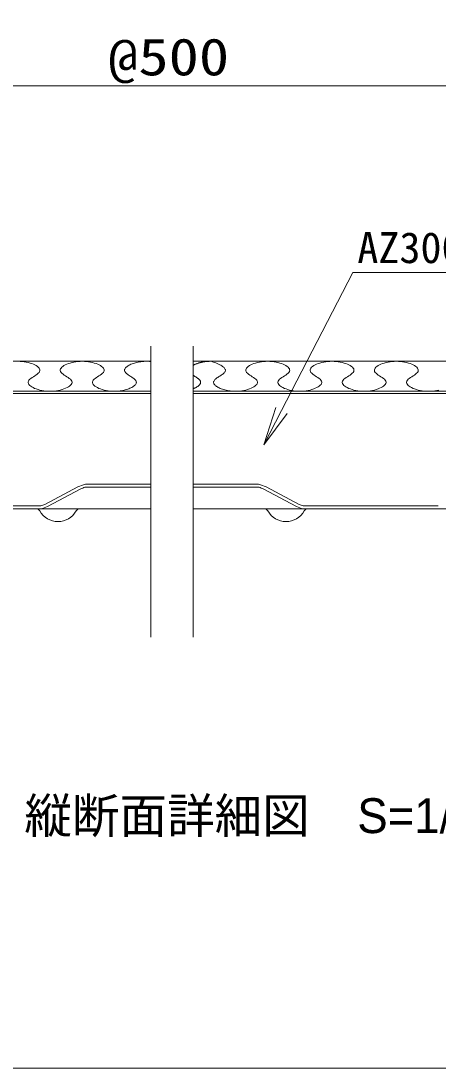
# Model space of a CAD drawing. Units: millimetres, scale not verified, with parts at other scales. Extents: x -600 to 600, y -416 to 415.
# Drawn here: x -180.7 to -83.4, y -415.6 to -171.3 of the extents above; entities that cross this region are included whole.
import ezdxf
from ezdxf.enums import TextEntityAlignment as Align

# ---------------------------------------------------------------- set-up
doc = ezdxf.new("R2010")
doc.units = ezdxf.units.MM
doc.header["$LTSCALE"] = 5
for name, color, linetype, lineweight in [('0-0_zumenwaku', 6, 'Continuous', 9), ('0-6_0', 3, 'Continuous', 9), ('0-7_DEFPOINTS', 7, 'Continuous', 9), ('0-8_一般寸法', 1, 'Continuous', 9), ('0-9_3', 2, 'Continuous', 9), ('0-D_裏面板', 7, 'Continuous', 9), ('1-0_表面板', 4, 'Continuous', 9), ('1-1_SUNPO', 7, 'Continuous', 9), ('1-3_6文字', 2, 'Continuous', 9)]:
    doc.layers.add(name, color=color, linetype=linetype, lineweight=lineweight)
doc.layers.add('0-1_moji', color=2, linetype='Continuous')
doc.styles.add('ＭＳ ゴシック', font='')
doc.styles.add('ＭＳ Ｐゴシック', font='')
doc.styles.get('ＭＳ ゴシック').set_extended_font_data('MS Gothic')
doc.styles.get('ＭＳ Ｐゴシック').set_extended_font_data('MS PGothic')

# ---------------------------------------------------------------- blocks, each defined once
blk = doc.blocks.new('MLeader6')
at = {"layer": '1-3_6文字', "color": 1}
blk.add_line((-102.219, -229.956), (-48.547, -229.956), dxfattribs=at)
at = {"layer": '1-3_6文字'}
blk.add_line((-124.069, -270.212), (-119.943, -262.214), dxfattribs=at)
at = {"layer": '1-3_6文字', "color": 1}
blk.add_lwpolyline([(-119.943, -262.214), (-103.299, -229.956), (-102.219, -229.956)], dxfattribs=at)
at = {"layer": '1-3_6文字'}
blk.add_lwpolyline([(-118.61, -262.902), (-124.069, -270.212), (-121.276, -261.527)], dxfattribs=at)
at = {"layer": '1-3_6文字', "style": 'ＭＳ ゴシック'}
blk.add_text('AZ3000パネル', height=7.221, dxfattribs=at).set_placement((-102.235, -229.964), align=Align.BOTTOM_LEFT)

msp = doc.modelspace()

# ---------------------------------------------------------------- linework, layer by layer
at = {"layer": '0-0_zumenwaku'}
msp.add_lwpolyline([(-600.026, -415.611), (599.974, -415.611), (599.974, 415.389), (-600.026, 415.389)], close=True, dxfattribs=at)
at = {"layer": '0-6_0'}
for p, q in [((-572.635, -250.71), (-150.413, -250.71)), ((-140.511, -250.71), (60.063, -250.71))]:
    msp.add_line(p, q, dxfattribs=at)
at = {"layer": '0-7_DEFPOINTS'}
for p, q in [((-150.413, -315.079), (-150.413, -247.172)), ((-140.511, -315.079), (-140.511, -247.172))]:
    msp.add_line(p, q, dxfattribs=at)
at = {"layer": '0-8_一般寸法'}
msp.add_line((-269.635, -186.429), (-21.288, -186.429), dxfattribs=at)
at = {"layer": '0-9_3'}
for points in [[(-180.911, -250.722), (-180.422, -250.759), (-179.941, -250.818), (-179.472, -250.898), (-179.019, -250.998), (-178.587, -251.115), (-178.18, -251.248), (-177.801, -251.396), (-177.454, -251.556), (-177.145, -251.728), (-176.876, -251.909), (-176.652, -252.099), (-176.477, -252.294), (-176.355, -252.495), (-176.29, -252.699), (-176.287, -252.904), (-176.349, -253.109), (-176.48, -253.313), (-176.674, -253.515), (-176.918, -253.714), (-177.199, -253.913), (-177.5, -254.111), (-177.809, -254.308), (-178.11, -254.506), (-178.39, -254.705), (-178.634, -254.905), (-178.829, -255.106), (-178.96, -255.31), (-179.022, -255.515), (-179.018, -255.721), (-178.953, -255.924), (-178.831, -256.125), (-178.656, -256.321)], [(-173.904, -257.71), (-173.411, -257.695), (-172.922, -257.657), (-172.441, -257.596), (-171.972, -257.515), (-171.519, -257.415), (-171.087, -257.298), (-170.68, -257.165), (-170.301, -257.017), (-169.954, -256.857), (-169.645, -256.686), (-169.376, -256.506), (-169.152, -256.317), (-168.977, -256.122), (-168.855, -255.922), (-168.79, -255.719), (-168.787, -255.514), (-168.849, -255.31), (-168.98, -255.107), (-169.174, -254.905), (-169.418, -254.706), (-169.699, -254.507), (-170, -254.309), (-170.309, -254.112), (-170.61, -253.914), (-170.89, -253.715), (-171.134, -253.515), (-171.329, -253.313), (-171.46, -253.109), (-171.522, -252.904), (-171.518, -252.698), (-171.453, -252.495), (-171.331, -252.294), (-171.156, -252.098), (-170.933, -251.909), (-170.664, -251.727), (-170.354, -251.556), (-170.008, -251.395), (-169.629, -251.248), (-169.221, -251.115)], [(-169.221, -251.115), (-168.789, -250.998), (-168.337, -250.898), (-167.868, -250.818), (-167.387, -250.759), (-166.898, -250.722), (-166.404, -250.71), (-165.911, -250.722), (-165.422, -250.759), (-164.941, -250.818), (-164.472, -250.898), (-164.019, -250.998), (-163.587, -251.115), (-163.18, -251.248), (-162.801, -251.396), (-162.454, -251.556), (-162.145, -251.728), (-161.876, -251.909), (-161.652, -252.099), (-161.477, -252.294), (-161.355, -252.495), (-161.29, -252.699), (-161.287, -252.904), (-161.349, -253.109), (-161.48, -253.313), (-161.674, -253.515), (-161.918, -253.714), (-162.199, -253.913), (-162.5, -254.111), (-162.809, -254.308), (-163.11, -254.506), (-163.39, -254.705), (-163.634, -254.905), (-163.829, -255.106), (-163.96, -255.31), (-164.022, -255.515), (-164.018, -255.721), (-163.953, -255.924), (-163.831, -256.125), (-163.656, -256.321)], [(-156.177, -253.475), (-156.307, -253.34), (-156.408, -253.203), (-156.479, -253.066), (-156.518, -252.928), (-156.527, -252.79), (-156.509, -252.652), (-156.463, -252.515), (-156.391, -252.38), (-156.294, -252.246), (-156.174, -252.115), (-156.031, -251.987), (-155.868, -251.861), (-155.684, -251.74), (-155.483, -251.623), (-155.263, -251.511), (-155.028, -251.404), (-154.778, -251.303), (-154.515, -251.208), (-154.239, -251.12), (-153.951, -251.039), (-153.654, -250.966), (-153.349, -250.901), (-153.036, -250.844), (-152.716, -250.797), (-152.392, -250.759), (-152.064, -250.732), (-151.734, -250.715), (-151.402, -250.71), (-151.071, -250.716), (-150.74, -250.732), (-150.413, -250.76)], [(-140.511, -251.639), (-140.436, -251.598), (-140.36, -251.559), (-140.281, -251.519), (-140.2, -251.481), (-140.117, -251.443), (-140.032, -251.406), (-139.946, -251.369), (-139.857, -251.334), (-139.767, -251.299), (-139.675, -251.264), (-139.582, -251.231), (-139.487, -251.199), (-139.39, -251.167), (-139.292, -251.136), (-139.193, -251.106), (-139.092, -251.077), (-138.99, -251.049), (-138.886, -251.022), (-138.782, -250.996), (-138.676, -250.971), (-138.569, -250.946), (-138.461, -250.923), (-138.352, -250.901), (-138.242, -250.88), (-138.132, -250.86), (-138.02, -250.842), (-137.908, -250.824), (-137.795, -250.808), (-137.682, -250.792), (-137.567, -250.778), (-137.453, -250.766), (-137.337, -250.754), (-137.222, -250.744), (-137.106, -250.735), (-136.989, -250.727), (-136.873, -250.721), (-136.756, -250.716), (-136.639, -250.713), (-136.522, -250.71)], [(-136.522, -250.71), (-136.404, -250.71), (-136.404, -250.71)], [(-136.404, -250.71), (-136, -250.837), (-135.62, -250.966), (-135.263, -251.097), (-134.931, -251.23), (-134.623, -251.363), (-134.341, -251.498), (-134.085, -251.634), (-133.855, -251.771), (-133.651, -251.908), (-133.475, -252.046), (-133.326, -252.184), (-133.205, -252.322), (-133.112, -252.461), (-133.049, -252.599), (-133.015, -252.737), (-133.01, -252.874), (-133.036, -253.011), (-133.092, -253.147), (-133.179, -253.282), (-133.296, -253.416), (-133.437, -253.549), (-133.599, -253.681), (-133.778, -253.813), (-133.969, -253.944), (-134.169, -254.075), (-134.373, -254.206), (-134.577, -254.337), (-134.777, -254.468), (-134.969, -254.599), (-135.149, -254.731), (-135.312, -254.863), (-135.455, -254.996), (-135.573, -255.13), (-135.662, -255.265), (-135.72, -255.401), (-135.749, -255.537), (-135.749, -255.673), (-135.722, -255.808), (-135.669, -255.943)], [(-130.629, -257.71), (-130.136, -257.695), (-129.646, -257.657), (-129.165, -257.596), (-128.696, -257.515), (-128.244, -257.415), (-127.812, -257.298), (-127.404, -257.165), (-127.025, -257.017), (-126.679, -256.857), (-126.369, -256.686), (-126.101, -256.506), (-125.877, -256.317), (-125.702, -256.122), (-125.58, -255.922), (-125.515, -255.719), (-125.512, -255.514), (-125.573, -255.31), (-125.704, -255.107), (-125.899, -254.905), (-126.143, -254.706), (-126.423, -254.507), (-126.725, -254.309), (-127.033, -254.112), (-127.335, -253.914), (-127.615, -253.715), (-127.859, -253.515), (-128.054, -253.313), (-128.184, -253.109), (-128.246, -252.904), (-128.243, -252.698), (-128.178, -252.495), (-128.056, -252.294), (-127.881, -252.098), (-127.657, -251.909), (-127.388, -251.727), (-127.079, -251.556), (-126.732, -251.395), (-126.353, -251.248), (-125.946, -251.115)], [(-125.946, -251.115), (-125.514, -250.998), (-125.061, -250.898), (-124.592, -250.818), (-124.111, -250.759), (-123.622, -250.722), (-123.129, -250.71), (-122.636, -250.722), (-122.146, -250.759), (-121.665, -250.818), (-121.196, -250.898), (-120.744, -250.998), (-120.312, -251.115), (-119.904, -251.248), (-119.525, -251.396), (-119.179, -251.556), (-118.869, -251.728), (-118.601, -251.909), (-118.377, -252.099), (-118.202, -252.294), (-118.08, -252.495), (-118.015, -252.699), (-118.012, -252.904), (-118.073, -253.109), (-118.204, -253.313), (-118.399, -253.515), (-118.643, -253.714), (-118.923, -253.913), (-119.225, -254.111), (-119.533, -254.308), (-119.835, -254.506), (-120.115, -254.705), (-120.359, -254.905), (-120.554, -255.106), (-120.684, -255.31), (-120.746, -255.515), (-120.743, -255.721), (-120.678, -255.924), (-120.556, -256.125), (-120.381, -256.321)], [(-115.629, -257.71), (-115.136, -257.695), (-114.646, -257.657), (-114.165, -257.596), (-113.697, -257.515), (-113.244, -257.415), (-112.812, -257.298), (-112.404, -257.165), (-112.025, -257.017), (-111.679, -256.857), (-111.369, -256.686), (-111.101, -256.506), (-110.877, -256.317), (-110.702, -256.122), (-110.58, -255.922), (-110.515, -255.719), (-110.512, -255.514), (-110.573, -255.31), (-110.704, -255.107), (-110.899, -254.905), (-111.143, -254.706), (-111.423, -254.507), (-111.725, -254.309), (-112.033, -254.112), (-112.335, -253.914), (-112.615, -253.715), (-112.859, -253.515), (-113.054, -253.313), (-113.184, -253.109), (-113.246, -252.904), (-113.243, -252.698), (-113.178, -252.495), (-113.056, -252.294), (-112.881, -252.098), (-112.657, -251.909), (-112.388, -251.727), (-112.079, -251.556), (-111.732, -251.395), (-111.353, -251.248), (-110.946, -251.115)], [(-110.946, -251.115), (-110.514, -250.998), (-110.061, -250.898), (-109.592, -250.818), (-109.111, -250.759), (-108.622, -250.722), (-108.129, -250.71), (-107.636, -250.722), (-107.146, -250.759), (-106.665, -250.818), (-106.197, -250.898), (-105.744, -250.998), (-105.312, -251.115), (-104.904, -251.248), (-104.525, -251.396), (-104.179, -251.556), (-103.869, -251.728), (-103.601, -251.909), (-103.377, -252.099), (-103.202, -252.294), (-103.08, -252.495), (-103.015, -252.699), (-103.012, -252.904), (-103.073, -253.109), (-103.204, -253.313), (-103.399, -253.515), (-103.643, -253.714), (-103.923, -253.913), (-104.225, -254.111), (-104.533, -254.308), (-104.835, -254.506), (-105.115, -254.705), (-105.359, -254.905), (-105.554, -255.106), (-105.684, -255.31), (-105.746, -255.515), (-105.743, -255.721), (-105.678, -255.924), (-105.556, -256.125), (-105.381, -256.321)], [(-100.629, -257.71), (-100.136, -257.695), (-99.646, -257.657), (-99.165, -257.596), (-98.697, -257.515), (-98.244, -257.415), (-97.812, -257.298), (-97.404, -257.165), (-97.025, -257.017), (-96.679, -256.857), (-96.369, -256.686), (-96.101, -256.506), (-95.877, -256.317), (-95.702, -256.122), (-95.58, -255.922), (-95.515, -255.719), (-95.512, -255.514), (-95.573, -255.31), (-95.704, -255.107), (-95.899, -254.905), (-96.143, -254.706), (-96.423, -254.507), (-96.725, -254.309), (-97.033, -254.112), (-97.335, -253.914), (-97.615, -253.715), (-97.859, -253.515), (-98.054, -253.313), (-98.184, -253.109), (-98.246, -252.904), (-98.243, -252.698), (-98.178, -252.495), (-98.056, -252.294), (-97.881, -252.098), (-97.657, -251.909), (-97.388, -251.727), (-97.079, -251.556), (-96.732, -251.395), (-96.353, -251.248), (-95.946, -251.115)], [(-95.946, -251.115), (-95.514, -250.998), (-95.061, -250.898), (-94.592, -250.818), (-94.111, -250.759), (-93.622, -250.722), (-93.129, -250.71), (-92.636, -250.722), (-92.146, -250.759), (-91.665, -250.818), (-91.197, -250.898), (-90.744, -250.998), (-90.312, -251.115), (-89.904, -251.248), (-89.525, -251.396), (-89.179, -251.556), (-88.869, -251.728), (-88.601, -251.909), (-88.377, -252.099), (-88.202, -252.294), (-88.08, -252.495), (-88.015, -252.699), (-88.012, -252.904), (-88.073, -253.109), (-88.204, -253.313), (-88.399, -253.515), (-88.643, -253.714), (-88.923, -253.913), (-89.225, -254.111), (-89.533, -254.308), (-89.835, -254.506), (-90.115, -254.705), (-90.359, -254.905), (-90.554, -255.106), (-90.684, -255.31), (-90.746, -255.515), (-90.743, -255.721), (-90.678, -255.924), (-90.556, -256.125), (-90.381, -256.321)], [(-158.904, -257.71), (-158.573, -257.703), (-158.242, -257.684), (-157.914, -257.656), (-157.59, -257.618), (-157.271, -257.57), (-156.958, -257.513), (-156.652, -257.447), (-156.355, -257.373), (-156.068, -257.292), (-155.792, -257.204), (-155.529, -257.109), (-155.279, -257.008), (-155.044, -256.901), (-154.825, -256.789), (-154.623, -256.673), (-154.44, -256.552), (-154.276, -256.427), (-154.134, -256.299), (-154.014, -256.169), (-153.917, -256.036), (-153.846, -255.901), (-153.8, -255.764), (-153.781, -255.627), (-153.791, -255.49), (-153.83, -255.352), (-153.901, -255.215), (-154.003, -255.079), (-154.132, -254.944), (-154.286, -254.809), (-154.459, -254.676), (-154.647, -254.542), (-154.846, -254.409), (-155.051, -254.276), (-155.259, -254.144), (-155.464, -254.011), (-155.663, -253.878), (-155.851, -253.744), (-156.024, -253.61), (-156.177, -253.475)], [(-139.444, -254.687), (-139.533, -254.622), (-139.624, -254.558), (-139.719, -254.493), (-139.816, -254.429), (-139.914, -254.365), (-140.013, -254.301), (-140.113, -254.237), (-140.214, -254.172), (-140.314, -254.108), (-140.413, -254.044), (-140.511, -253.98)], [(-178.656, -256.321), (-178.433, -256.51), (-178.164, -256.691), (-177.854, -256.863), (-177.508, -257.024), (-177.129, -257.171), (-176.721, -257.304), (-176.289, -257.422), (-175.837, -257.521), (-175.368, -257.601), (-174.887, -257.66), (-174.398, -257.697), (-173.904, -257.71)], [(-163.656, -256.321), (-163.433, -256.51), (-163.164, -256.691), (-162.854, -256.863), (-162.508, -257.024), (-162.129, -257.171), (-161.721, -257.304), (-161.289, -257.422), (-160.837, -257.521), (-160.368, -257.601), (-159.887, -257.66), (-159.398, -257.697), (-158.904, -257.71)], [(-140.511, -257.102), (-140.389, -257.054), (-140.27, -257.004), (-140.155, -256.953), (-140.043, -256.901), (-139.935, -256.848), (-139.831, -256.793), (-139.731, -256.737), (-139.635, -256.681), (-139.544, -256.623), (-139.457, -256.564), (-139.374, -256.504), (-139.297, -256.444), (-139.224, -256.383), (-139.156, -256.321), (-139.093, -256.258), (-139.036, -256.195), (-138.984, -256.131), (-138.938, -256.067), (-138.897, -256.002), (-138.862, -255.937), (-138.833, -255.871), (-138.811, -255.805), (-138.794, -255.739), (-138.784, -255.673), (-138.781, -255.607), (-138.784, -255.54), (-138.794, -255.474), (-138.811, -255.407), (-138.835, -255.341), (-138.866, -255.274), (-138.905, -255.208), (-138.951, -255.142), (-139.005, -255.077), (-139.064, -255.011), (-139.13, -254.946), (-139.201, -254.881), (-139.278, -254.816), (-139.359, -254.751), (-139.444, -254.687)], [(-135.669, -255.943), (-135.591, -256.076), (-135.489, -256.207), (-135.365, -256.336), (-135.22, -256.462), (-135.054, -256.584), (-134.869, -256.703), (-134.667, -256.817), (-134.448, -256.927), (-134.213, -257.032), (-133.965, -257.131), (-133.703, -257.223), (-133.429, -257.309), (-133.145, -257.388), (-132.851, -257.46), (-132.549, -257.523), (-132.24, -257.578), (-131.925, -257.624), (-131.605, -257.661), (-131.282, -257.688), (-130.956, -257.704), (-130.629, -257.71)], [(-120.381, -256.321), (-120.157, -256.51), (-119.888, -256.691), (-119.579, -256.863), (-119.232, -257.024), (-118.853, -257.171), (-118.446, -257.304), (-118.014, -257.422), (-117.561, -257.521), (-117.092, -257.601), (-116.611, -257.66), (-116.122, -257.697), (-115.629, -257.71), (-115.629, -257.71)], [(-105.381, -256.321), (-105.157, -256.51), (-104.888, -256.691), (-104.579, -256.863), (-104.232, -257.024), (-103.853, -257.171), (-103.446, -257.304), (-103.014, -257.422), (-102.561, -257.521), (-102.092, -257.601), (-101.611, -257.66), (-101.122, -257.697), (-100.629, -257.71)], [(-90.381, -256.321), (-90.157, -256.51), (-89.888, -256.691), (-89.579, -256.863), (-89.232, -257.024), (-88.853, -257.171), (-88.446, -257.304), (-88.014, -257.422), (-87.561, -257.521), (-87.092, -257.601), (-86.611, -257.66), (-86.122, -257.697), (-85.629, -257.71), (-85.629, -257.71)], [(-85.629, -257.71), (-85.136, -257.695), (-84.646, -257.657), (-84.165, -257.596), (-83.697, -257.515), (-83.244, -257.415)]]:
    msp.add_lwpolyline(points, dxfattribs=at)
at = {"layer": '0-D_裏面板'}
for centre, start, end in [((-155.065, -280.91), 90, 90.00083), ((-135.858, -280.91), 89.99917, 90)]:
    msp.add_arc(centre, 22.7, start, end, dxfattribs=at)
at = {"layer": '1-0_表面板'}
for points in [[(-150.413, -257.71), (-234.565, -257.71), (-271.265, -257.71)], [(-248.685, -258.21), (-234.565, -258.21), (-150.413, -258.21)], [(-140.511, -257.71), (-56.358, -257.71), (-19.658, -257.71)], [(-42.239, -258.21), (-56.358, -258.21), (-140.511, -258.21)]]:
    msp.add_lwpolyline(points, dxfattribs=at)
at = {"layer": '1-1_SUNPO'}
for p, q in [((-175.136, -284.117), (-167.394, -280.035)), ((-174.509, -284.577), (-166.711, -280.458)), ((-165.772, -280.11), (-150.413, -280.11)), ((-165.676, -279.41), (-150.413, -279.41)), ((-125.248, -279.41), (-140.511, -279.41)), ((-125.152, -280.11), (-140.511, -280.11)), ((-116.415, -284.577), (-124.213, -280.458)), ((-115.788, -284.117), (-123.53, -280.035)), ((-235.687, -285.11), (-150.413, -285.11)), ((-176.045, -284.41), (-207.529, -284.41)), ((-55.237, -285.11), (-140.511, -285.11)), ((-114.879, -284.41), (-83.395, -284.41))]:
    msp.add_line(p, q, dxfattribs=at)
for centre, radius, start, end in [((-164.426, -285.516), 6.233, 101.57401, 118.43307), ((-157.656, -303.428), 24.69, 109.18996, 111.51416), ((-126.498, -285.516), 6.233, 61.56693, 78.42599), ((-133.268, -303.428), 24.69, 68.48584, 70.81004), ((-177.189, -286.11), 1, 29.29864, 90), ((-172.065, -283.235), 4.875, 209.29864, 330.70136), ((-176.9, -280.167), 5.016, 279.80605, 298.46014), ((-176.862, -280.308), 4.182, 281.26649, 294.38087), ((-166.942, -286.11), 1, 90, 150.70136), ((-123.982, -286.11), 1, 29.29864, 90), ((-118.858, -283.235), 4.875, 209.29864, 330.70136), ((-114.024, -280.167), 5.016, 241.53986, 260.19395), ((-114.062, -280.308), 4.182, 245.61913, 258.73351), ((-113.735, -286.11), 1, 90, 150.70136)]:
    msp.add_arc(centre, radius, start, end, dxfattribs=at)

# ---------------------------------------------------------------- block references
at = {"layer": '1-3_6文字'}
msp.add_blockref('MLeader6', (0, 0), dxfattribs=at)

# ---------------------------------------------------------------- texts
at = {"layer": '0-1_moji', "style": 'ＭＳ Ｐゴシック'}
msp.add_text('縦断面詳細図\u3000S=1/3', height=8.134, dxfattribs=at).set_placement((-179.904, -363.232), align=Align.BOTTOM_LEFT)
at = {"layer": '0-8_一般寸法', "color": 2, "style": 'ＭＳ ゴシック', "width": 1.2}
msp.add_text('@500', height=8.651, dxfattribs=at).set_placement((-160.376, -186.595), align=Align.BOTTOM_LEFT)

doc.saveas('drawing.dxf')
